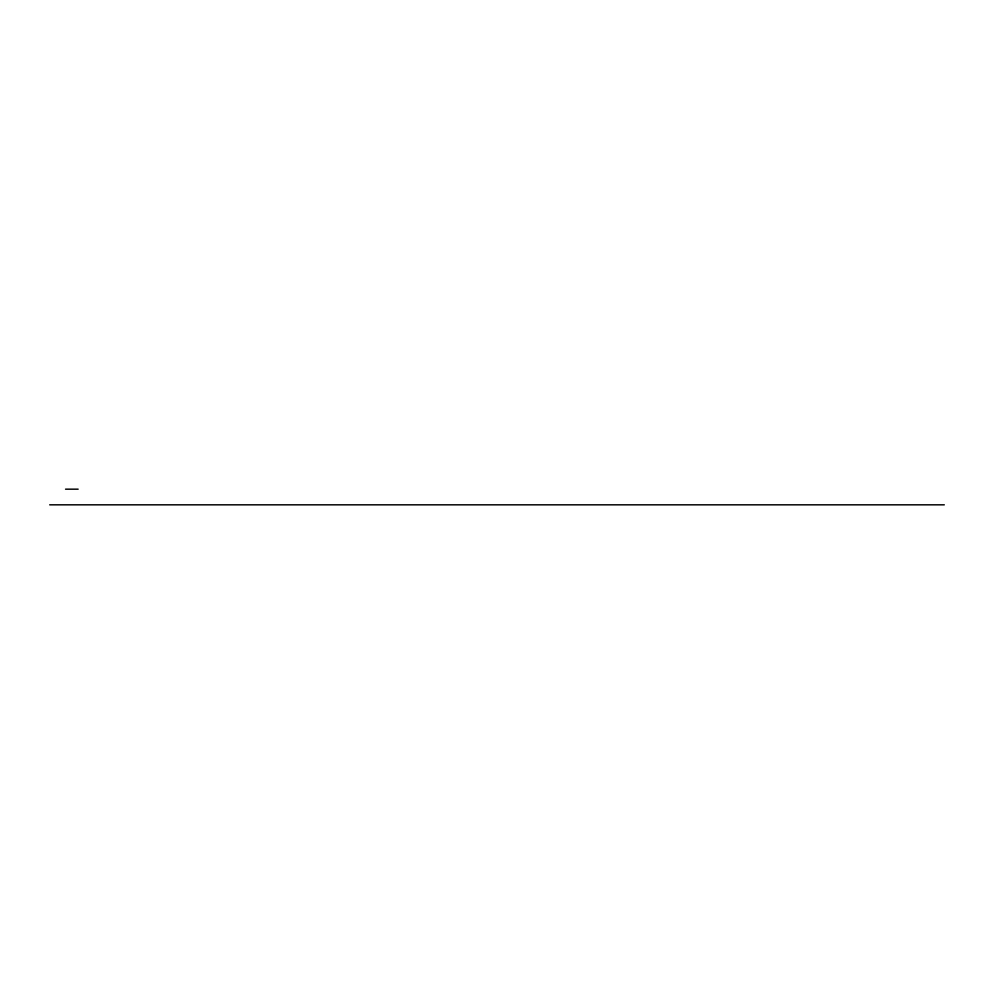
<?xml version="1.0" encoding="UTF-8"?>
<svg xmlns="http://www.w3.org/2000/svg" width="994" height="994" viewBox="0 0 994 994"><rect width="100%" height="100%" fill="white"/><g stroke="black" fill="none" stroke-linecap="round" stroke-linejoin="round"><path stroke-width="1.49" d="M65.542 489.172L78.141 489.172M49.7 504.828L944.3 504.828"/></g></svg>
